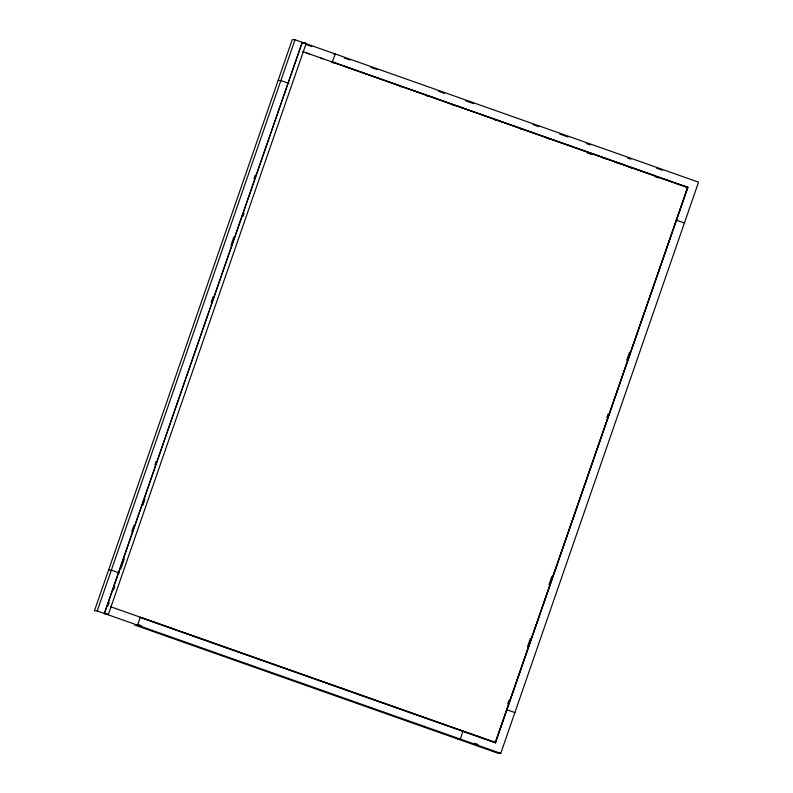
<?xml version="1.0" encoding="UTF-8"?>
<svg xmlns="http://www.w3.org/2000/svg" width="793" height="793" viewBox="0 0 793 793"><rect width="100%" height="100%" fill="white"/><g stroke="black" fill="none" stroke-linecap="round" stroke-linejoin="round"><path stroke-width="1.19" d="M110.346 606.645L495.447 742.535L140.331 617.222L137.566 625.181L134.81 625.062L497.994 753.231L500.76 753.35L698.544 182.172L295.006 39.769L292.24 39.65L278.184 80.252M462.844 731.384L460.406 739.106L457.64 738.987M288.949 83.414L280.871 80.569L278.115 80.45L94.456 610.828L97.212 610.947L295.006 39.769M131.836 531.528L133.858 525.68M154.893 464.926L156.112 461.417M211.136 302.51L213.158 296.671M230.961 245.255L233.796 237.077M254.028 178.653L255.237 175.154M104.349 613.475L302.093 42.485L304.522 42.901L306.138 43.536L108.354 614.506L104.349 613.475L108.354 614.506M104.428 613.495L302.242 42.535M108.046 605.832L109.216 602.432M113.528 589.982L114.707 586.582M120.625 569.493L124.293 558.787M142.879 505.23L144.901 499.382M242.817 216.618L244.036 213.119M335.36 54.013L332.227 61.824M507.718 703.817L508.937 700.308M527.543 646.563L530.378 638.375M548.994 584.629L551.819 576.452M606.853 417.544L608.062 414.035M626.678 360.29L629.513 352.112M495.407 742.912L687.809 187.287L495.278 742.654M687.452 187.475L332.366 61.963L654.076 175.382M333.447 53.924L335.152 54.003M655.365 176.096L687.809 187.287M676.142 220.117L684.418 222.972M108.582 570.028L111.337 570.147L119.416 572.992M506.876 709.794L514.885 712.55M302.093 42.485L304.75 43.109M306.078 44.537L311.847 46.569M344.251 58.008L350.08 60.06M371.055 67.464L376.883 69.516M438.658 91.314L444.486 93.376M465.461 100.78L473.619 103.655M533.055 124.63L538.883 126.682M559.868 134.086L568.026 136.971M627.461 157.946L630.96 159.175M656.584 168.225L662.353 170.257M586.691 143.662L590.18 144.891M302.569 51.555L687.68 187.356L495.338 742.783L140.024 617.4M306.762 53.131L309.072 53.944M320.61 58.018L322.92 58.831M331.415 62.122L333.744 62.944M399.008 85.971L401.347 86.794M425.821 95.438L428.151 96.26M452.625 104.894L454.954 105.717M493.415 119.287L495.744 120.11M520.218 128.753L522.547 129.566M547.021 138.21L549.361 139.033M587.821 152.603L592.48 154.248M601.798 157.539L605.297 158.769M614.625 162.059L619.283 163.705M628.611 166.996L632.1 168.235M655.177 176.68L658.587 177.89M587.534 153.039L591.033 154.278M137.724 624.369L141.293 625.657M474.511 743.229L478.001 744.468M97.212 610.947L500.76 753.35M304.869 43.02L306.138 43.536"/></g></svg>
